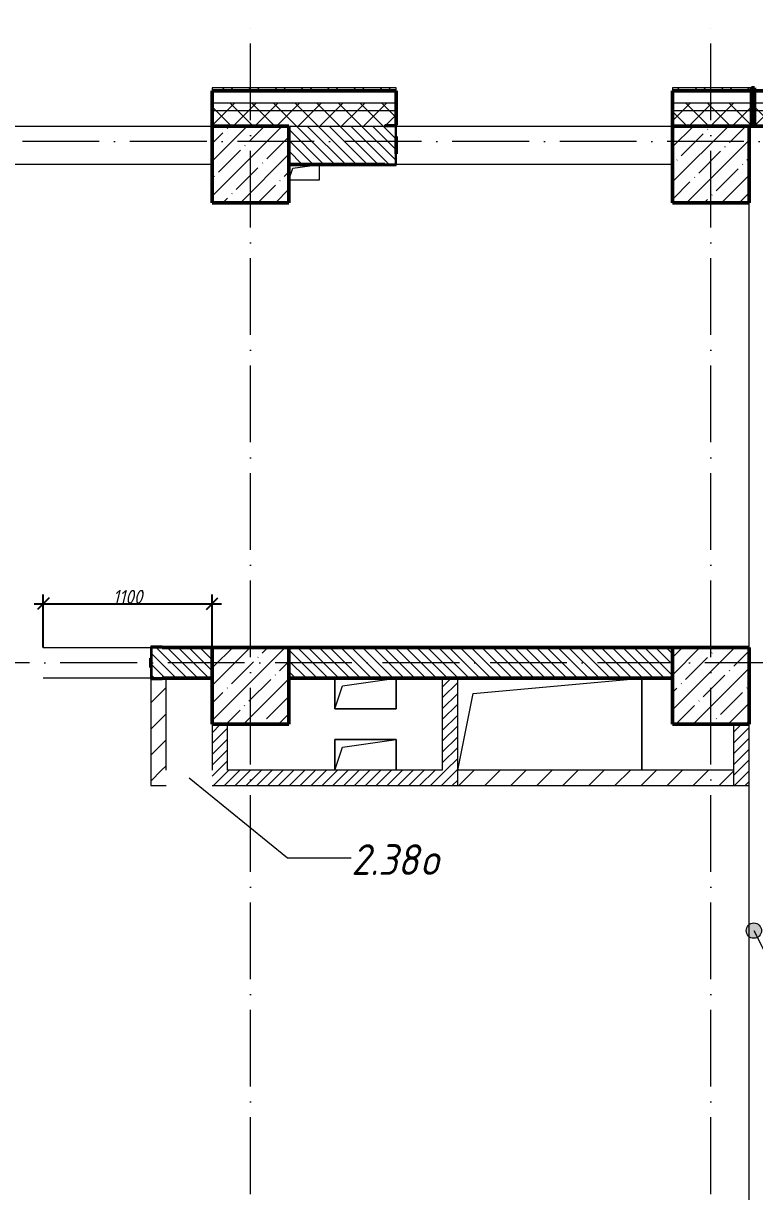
# Model space of a CAD drawing. Header units: millimetres. Extents: x -401725 to 250493, y 305116 to 802890.
# Drawn here: x 17911 to 22676, y 313077 to 320693 of the extents above; entities that cross this region are included whole.
import ezdxf

# ---------------------------------------------------------------- set-up
doc = ezdxf.new("R2010")
doc.units = ezdxf.units.MM
doc.linetypes.add('50_200_ШТРИХ_1Т_ш5_п1_п1_', pattern=[700, 500, -100, 0, -100])
for name, color, linetype, lineweight in [('A-____-____-DIMS', 7, 'Continuous', 9), ('A-FLOR-____-OTLN', 7, 'Continuous', 9), ('A-GENM-____-MCUT', 7, 'Continuous', 25), ('A-GENM-____-OTLN', 7, 'Continuous', 9), ('A-GENM-____-OTLN-1', 7, 'Continuous', 25), ('A-GLAZ-____-IDEN', 7, 'Continuous', 9), ('A-WALL-____-MCUT-2', 7, 'Continuous', 50), ('A-WALL-____-MCUT-3', 7, 'Continuous', 9), ('A-WALL-____-OTLN', 7, 'Continuous', 9), ('A-WALL-____-PATT-1', 7, 'Continuous', 9), ('A-WALL-FNSH-MCUT-1', 7, 'Continuous', 9), ('G-____-____-TEXT', 7, 'Continuous', 9), ('I-WALL-____-OTLN', 7, 'Continuous', 9), ('S-COLS-____-MCUT', 7, 'Continuous', 50), ('S-COLS-____-OTLN', 7, 'Continuous', 9), ('S-GRID-____-OTLN-1', 7, '50_200_ШТРИХ_1Т_ш5_п1_п1_', 9)]:
    doc.layers.add(name, color=color, linetype=linetype, lineweight=lineweight)
doc.styles.add('ISOCPEUR_I_7', font='isocpeui.ttf', dxfattribs={"width": 0.9, "height": 90})
doc.styles.add('ISOCPEUR_I_9', font='isocpeui.ttf', dxfattribs={"width": 0.9, "height": 250})
doc.dimstyles.new('ISO-1_8_0_9К_СРЕДНИЙ_Кладочные_2', dxfattribs={"dimscale": 304.8, "dimtxt": 89.638306, "dimasz": 0.246063, "dimexe": 0.19685, "dimexo": 0, "dimgap": 0, "dimtad": 1, "dimdec": 3, "dimrnd": 0.001, "dimdsep": 46, "dimtxsty": 'ISOCPEUR_I_7', "dimblk1": 'OBLIQUE', "dimblk2": 'OBLIQUE', "dimsah": 1, "dimcen": 0.09, "dimdle": 0.19685, "dimazin": 0, "dimtfac": 1, "dimtdec": 4, "dimtix": 1, "dimtmove": 1, "dimatfit": 3, "dimfxl": 1, "dimtvp": 1, "dimtolj": 1, "dimtzin": 0, "dimarcsym": 2})
pattern_1 = [(45, (-15659.08, 310542.9), (-70.71068, 70.71068), []), (135, (-15659.08, 310542.9), (-70.71068, -70.71068), [])]
pattern_2 = [(135, (-15659.08, 310542.9), (-35.35534, -35.35534), [])]
pattern_3 = [(45, (-15659.08, 310542.9), (-84.8528, 84.8528), [])]
pattern_4 = [(45, (-15659.08, 310542.9), (-35.35534, 35.35534), [])]

# ---------------------------------------------------------------- blocks, each defined once
blk = doc.blocks.new('BSC_Колонна _Прямоугольная - 500х500-V68-АР1_План отверстий 2 этажа в осях 1-64_А-ГГ')
at = {"layer": 'S-COLS-____-OTLN'}
h = blk.add_hatch(dxfattribs=at)
h.set_pattern_fill('FP_97', color=256, style=0, pattern_type=2)
h.set_pattern_definition([(45, (-38050, -5831.04), (-114.04925, 114.04925), []), (45, (-37935.95, -5831.04), (-114.04925, 114.04925), [201.613, -40.323, 3.353, -36.97])])
h.paths.add_polyline_path([(-250, -250), (250, -250), (250, 250), (-250, 250)], flags=0)
at = {"layer": 'S-COLS-____-MCUT'}
for p, q in [((250, 250), (-250, 250)), ((-250, 250), (-250, -250)), ((250, -250), (250, 250)), ((-250, -250), (250, -250))]:
    blk.add_line(p, q, dxfattribs=at)
blk = doc.blocks.new('BSC_Колонна _Прямоугольная - 500х500-V95-АР1_План отверстий 2 этажа в осях 1-64_А-ГГ')
at = {"layer": 'S-COLS-____-OTLN'}
h = blk.add_hatch(dxfattribs=at)
h.set_pattern_fill('FP_124', color=256, style=0, pattern_type=2)
h.set_pattern_definition([(45, (-35050, -5831.04), (-114.04925, 114.04925), []), (45, (-34935.95, -5831.04), (-114.04925, 114.04925), [201.613, -40.323, 3.353, -36.97])])
h.paths.add_polyline_path([(-250, -250), (250, -250), (250, 250), (-250, 250)], flags=0)
at = {"layer": 'S-COLS-____-MCUT'}
for p, q in [((250, 250), (-250, 250)), ((-250, 250), (-250, -250)), ((250, -250), (250, 250)), ((-250, -250), (250, -250))]:
    blk.add_line(p, q, dxfattribs=at)
blk = doc.blocks.new('BSC_Колонна _Прямоугольная - 500х500-V96-АР1_План отверстий 2 этажа в осях 1-64_А-ГГ')
at = {"layer": 'S-COLS-____-OTLN'}
h = blk.add_hatch(dxfattribs=at)
h.set_pattern_fill('FP_125', color=256, style=0, pattern_type=2)
h.set_pattern_definition([(45, (-38050, -9231.04), (-114.04925, 114.04925), []), (45, (-37935.95, -9231.04), (-114.04925, 114.04925), [201.613, -40.323, 3.353, -36.97])])
h.paths.add_polyline_path([(-250, -250), (250, -250), (250, 250), (-250, 250), (-250, 104.8)], flags=0)
at = {"layer": 'S-COLS-____-MCUT'}
for p, q in [((250, 250), (-250, 250)), ((-250, 250), (-250, -250)), ((250, -250), (250, 250)), ((-250, -250), (250, -250))]:
    blk.add_line(p, q, dxfattribs=at)
blk = doc.blocks.new('Фахверк_СКБ_Уголок - 250_2700-27497298-АР1_План отверстий 2 этажа в осях 1-64_А-ГГ')
at = {"layer": 'A-GENM-____-MCUT'}
for p, q in [((200, 181), (125, 181)), ((125, 181), (125, 106)), ((131, 106), (131, 175)), ((131, 175), (200, 175)), ((200, 175), (200, 181)), ((125, 106), (131, 106)), ((131, -6), (125, -6)), ((125, -6), (125, -81)), ((131, -75), (131, -6)), ((200, -75), (131, -75)), ((200, -81), (200, -75)), ((125, -81), (200, -81))]:
    blk.add_line(p, q, dxfattribs=at)
blk = doc.blocks.new('Фахверк_СКБ_Уголок - 200_3960-28268576-АР1_План отверстий 2 этажа в осях 1-64_А-ГГ')
at = {"layer": 'A-GENM-____-MCUT'}
for p, q in [((200, 156), (125, 156)), ((125, 156), (125, 81)), ((200, 150), (200, 156)), ((125, 81), (131, 81)), ((131, 81), (131, 150)), ((131, 150), (200, 150)), ((131, 19), (125, 19)), ((125, 19), (125, -56)), ((131, -50), (131, 19)), ((125, -56), (200, -56)), ((200, -50), (131, -50)), ((200, -56), (200, -50))]:
    blk.add_line(p, q, dxfattribs=at)
blk = doc.blocks.new('AR_Отверстие прямоугольное _в плите_ - AR_Отверстие прямоугольное _в плите_-30459223-АР1_План отверстий 2 этажа в осях 1-64_А-ГГ')
at = {"layer": 'A-GENM-____-OTLN'}
for p, q in [((-200, 100), (-200, -100)), ((-150, 50), (200, 100)), ((200, -100), (200, 100)), ((-200, -100), (-150, 50)), ((-200, -100), (200, -100))]:
    blk.add_line(p, q, dxfattribs=at)
blk = doc.blocks.new('AR_Отверстие прямоугольное _в плите_ - AR_Отверстие прямоугольное _в плите_-V166-АР1_План отверстий 2 этажа в осях 1-64_А-ГГ')
at = {"layer": 'A-GENM-____-OTLN'}
for p, q in [((-100, -50), (-75, 25)), ((-75, 25), (100, 50)), ((100, -50), (100, 50)), ((-100, -50), (100, -50))]:
    blk.add_line(p, q, dxfattribs=at)
blk = doc.blocks.new('AR_Отверстие прямоугольное _в плите_ - AR_Отверстие прямоугольное _в плите_-V179-АР1_План отверстий 2 этажа в осях 1-64_А-ГГ')
at = {"layer": 'A-GENM-____-OTLN'}
for p, q in [((200, 100), (-200, 100)), ((-200, 100), (-200, -100)), ((-150, 50), (200, 100)), ((200, -100), (200, 100)), ((-200, -100), (-150, 50))]:
    blk.add_line(p, q, dxfattribs=at)
blk = doc.blocks.new('AR_Отверстие прямоугольное _в плите_ - AR_Отверстие прямоугольное _в плите_-V192-АР1_План отверстий 2 этажа в осях 1-64_А-ГГ')
at = {"layer": 'A-GENM-____-OTLN'}
for p, q in [((-500, 200), (600, 300)), ((600, -300), (600, 300)), ((-600, -300), (-500, 200))]:
    blk.add_line(p, q, dxfattribs=at)
blk = doc.blocks.new('Стены 4 - Стены 4-31195499-АР1_План отверстий 2 этажа в осях 1-64_А-ГГ')
at = {"layer": 'A-WALL-____-MCUT-2'}
for p, q in [((-1798.5, 41030.2), (-1798.5, 41010.2)), ((-1548.5, 41030.2), (-1798.5, 41030.2)), ((-1798.5, 41010.2), (-1548.5, 41010.2)), ((-1548.5, 41010.2), (-1548.5, 41030.2))]:
    blk.add_line(p, q, dxfattribs=at)
blk = doc.blocks.new('_Oblique')
at = {"color": 0, "linetype": 'ByBlock', "lineweight": -2}
blk.add_line((-0.5, -0.5), (0.5, 0.5), dxfattribs=at)
blk = doc.blocks.new('*D9285')
at = {"layer": 'A-____-____-DIMS', "color": 0, "lineweight": -2, "transparency": 16777216}
for p, q in [((18040.9, 316623.9), (18040.9, 316970)), ((19140.9, 316623.9), (19140.9, 316970)), ((17980.9, 316910), (19200.9, 316910))]:
    blk.add_line(p, q, dxfattribs=at)
at = {"layer": 'Defpoints', "color": 0, "transparency": 16777216}
for p in [(19140.9, 316910), (18040.9, 316623.9), (19140.9, 316623.9)]:
    blk.add_point(p, dxfattribs=at)
at = {"layer": 'A-____-____-DIMS', "color": 0, "lineweight": -2, "transparency": 16777216, "xscale": 75, "yscale": 75, "zscale": 75, "rotation": 180}
blk.add_blockref('_Oblique', (18040.9, 316910), dxfattribs=at)
at = {"layer": 'A-____-____-DIMS', "color": 0, "lineweight": -2, "transparency": 16777216, "xscale": 75, "yscale": 75, "zscale": 75}
blk.add_blockref('_Oblique', (19140.9, 316910), dxfattribs=at)
at = {"layer": 'A-____-____-DIMS', "color": 0, "transparency": 16777216, "insert": (18590.9, 316955), "char_height": 90, "width": 463.361, "attachment_point": 5, "style": 'ISOCPEUR_I_7'}
blk.add_mtext('\\A1;1100', dxfattribs=at)

msp = doc.modelspace()

# ---------------------------------------------------------------- hatches: boundary and pattern name
at = {"layer": 'A-WALL-____-PATT-1'}
h = msp.add_hatch(dxfattribs=at)
h.set_pattern_fill('FP_3', color=256, style=0, pattern_type=2)
h.set_pattern_definition([(45, (-15659.08, 310542.9), (-85.5366, 85.5366), []), (45, (-15602.06, 310542.9), (-85.5366, 85.5366), [])])
h.paths.add_polyline_path([(22655.9187, 320253.9433), (22655.9187, 320273.9433), (22140.9187, 320273.9433), (22140.9187, 320253.9433)], flags=0)
h.paths.add_polyline_path([(20340.9187, 320253.9433), (20340.9187, 320273.9433), (19140.9187, 320273.9433), (19140.9187, 320253.9433), (19676.5149, 320253.9433)], flags=0)
h.paths.add_polyline_path([(11340.9187, 320253.9433), (11340.9187, 320273.9433), (8190.9187, 320273.9433), (8190.9187, 320253.9433), (9071.7291, 320253.9433)], flags=0)
h = msp.add_hatch(dxfattribs=at)
h.set_pattern_fill('FP_1', color=256, style=0, pattern_type=2)
h.set_pattern_definition(pattern_1)
h.paths.add_polyline_path([(58690.9187, 320123.9433), (58690.9187, 320173.9433), (52340.9187, 320173.9433), (52340.9187, 320123.9433), (58560.7292, 320123.9433)], flags=0)
h.paths.add_polyline_path([(49723.4078, 320123.9433), (50540.9187, 320123.9433), (50540.9187, 320173.9433), (49340.9187, 320173.9433), (49340.9187, 320123.9433)], flags=0)
h.paths.add_polyline_path([(47540.9187, 320123.9433), (47540.9187, 320173.9433), (46340.9187, 320173.9433), (46340.9187, 320123.9433), (47072.2113, 320123.9433)], flags=0)
h.paths.add_polyline_path([(44540.9187, 320123.9433), (44540.9187, 320173.9433), (43340.9187, 320173.9433), (43340.9187, 320123.9433), (44421.0149, 320123.9433)], flags=0)
h.paths.add_polyline_path([(41540.9187, 320123.9433), (41540.9187, 320173.9433), (40340.9187, 320173.9433), (40340.9187, 320123.9433), (40886.0863, 320123.9433)], flags=0)
h.paths.add_polyline_path([(37340.9187, 320123.9433), (38540.9187, 320123.9433), (38540.9187, 320173.9433), (37340.9187, 320173.9433)], flags=0)
h.paths.add_polyline_path([(34340.9187, 320123.9433), (35540.9187, 320123.9433), (35540.9187, 320173.9433), (34340.9187, 320173.9433)], flags=0)
h.paths.add_polyline_path([(32048.7649, 320123.9433), (32540.9187, 320123.9433), (32540.9187, 320173.9433), (31340.9187, 320173.9433), (31340.9187, 320123.9433)], flags=0)
h.paths.add_polyline_path([(29540.9187, 320123.9433), (29540.9187, 320173.9433), (28340.9187, 320173.9433), (28340.9187, 320123.9433), (28513.8363, 320123.9433)], flags=0)
h.paths.add_polyline_path([(26540.9187, 320123.9433), (26540.9187, 320173.9433), (25340.9187, 320173.9433), (25340.9187, 320123.9433), (25862.6399, 320123.9433)], flags=0)
h.paths.add_polyline_path([(22140.9187, 320123.9433), (23540.9187, 320123.9433), (23540.9187, 320173.9433), (22140.9187, 320173.9433)], flags=0)
h.paths.add_polyline_path([(20340.9187, 320123.9433), (20340.9187, 320173.9433), (19140.9187, 320173.9433), (19140.9187, 320123.9433), (19676.5149, 320123.9433)], flags=0)
h.paths.add_polyline_path([(11340.9187, 320123.9433), (11340.9187, 320173.9433), (8170.9187, 320173.9433), (8170.9187, 320123.9433), (9071.7291, 320123.9433)], flags=0)
h = msp.add_hatch(dxfattribs=at)
h.set_pattern_fill('FP_1', color=256, style=0, pattern_type=2)
h.set_pattern_definition(pattern_1)
h.paths.add_polyline_path([(58690.9187, 320023.9433), (58690.9187, 320123.9433), (52340.9187, 320123.9433), (52340.9187, 320029.9433), (52415.9187, 320029.9433), (52415.9187, 320023.9433), (58560.7292, 320023.9433)], flags=0)
h.paths.add_polyline_path([(49723.4078, 320023.9433), (50465.9187, 320023.9433), (50465.9187, 320029.9433), (50540.9187, 320029.9433), (50540.9187, 320123.9433), (49340.9187, 320123.9433), (49340.9187, 320029.9433), (49415.9187, 320029.9433), (49415.9187, 320023.9433)], flags=0)
h.paths.add_polyline_path([(47465.9187, 320023.9433), (47465.9187, 320029.9433), (47540.9187, 320029.9433), (47540.9187, 320123.9433), (46340.9187, 320123.9433), (46340.9187, 320029.9433), (46415.9187, 320029.9433), (46415.9187, 320023.9433), (47190.9187, 320023.9433)], flags=0)
h.paths.add_polyline_path([(43690.9187, 320023.9433), (44465.9187, 320023.9433), (44465.9187, 320029.9433), (44540.9187, 320029.9433), (44540.9187, 320123.9433), (43340.9187, 320123.9433), (43340.9187, 320029.9433), (43415.9187, 320029.9433), (43415.9187, 320023.9433), (43537.2827, 320023.9433)], flags=0)
h.paths.add_polyline_path([(40886.0863, 320023.9433), (41465.9187, 320023.9433), (41465.9187, 320029.9433), (41540.9187, 320029.9433), (41540.9187, 320123.9433), (40340.9187, 320123.9433), (40340.9187, 320029.9433), (40415.9187, 320029.9433), (40415.9187, 320023.9433)], flags=0)
h.paths.add_polyline_path([(38190.9187, 320023.9433), (38465.9187, 320023.9433), (38465.9187, 320029.9433), (38540.9187, 320029.9433), (38540.9187, 320123.9433), (37340.9187, 320123.9433), (37340.9187, 320029.9433), (37415.9187, 320029.9433), (37415.9187, 320023.9433), (37690.9187, 320023.9433)], flags=0)
h.paths.add_polyline_path([(35190.9187, 320023.9433), (35465.9187, 320023.9433), (35465.9187, 320029.9433), (35540.9187, 320029.9433), (35540.9187, 320123.9433), (34340.9187, 320123.9433), (34340.9187, 320029.9433), (34415.9187, 320029.9433), (34415.9187, 320023.9433), (34699.9613, 320023.9433)], flags=0)
h.paths.add_polyline_path([(32465.9187, 320023.9433), (32465.9187, 320029.9433), (32540.9187, 320029.9433), (32540.9187, 320123.9433), (31340.9187, 320123.9433), (31340.9187, 320029.9433), (31415.9187, 320029.9433), (31415.9187, 320023.9433), (32048.7649, 320023.9433)], flags=0)
h.paths.add_polyline_path([(29465.9187, 320023.9433), (29465.9187, 320029.9433), (29540.9187, 320029.9433), (29540.9187, 320123.9433), (28340.9187, 320123.9433), (28340.9187, 320029.9433), (28415.9187, 320029.9433), (28415.9187, 320023.9433), (29190.9187, 320023.9433)], flags=0)
h.paths.add_polyline_path([(25415.9187, 320023.9433), (26465.9187, 320023.9433), (26465.9187, 320029.9433), (26540.9187, 320029.9433), (26540.9187, 320123.9433), (25340.9187, 320123.9433), (25340.9187, 320029.9433), (25415.9187, 320029.9433)], flags=0)
h.paths.add_polyline_path([(23190.9187, 320023.9433), (23465.9187, 320023.9433), (23465.9187, 320029.9433), (23540.9187, 320029.9433), (23540.9187, 320123.9433), (22140.9187, 320123.9433), (22140.9187, 320023.9433), (22640.9187, 320023.9433)], flags=0)
h.paths.add_polyline_path([(19676.5149, 320023.9433), (20265.9187, 320023.9433), (20265.9187, 320029.9433), (20340.9187, 320029.9433), (20340.9187, 320123.9433), (19140.9187, 320123.9433), (19140.9187, 320023.9433), (19640.9187, 320023.9433)], flags=0)
h.paths.add_polyline_path([(11265.9187, 320023.9433), (11265.9187, 320029.9433), (11340.9187, 320029.9433), (11340.9187, 320123.9433), (8170.9187, 320123.9433), (8170.9187, 320023.9433), (10640.9187, 320023.9433)], flags=0)
h = msp.add_hatch(dxfattribs=at)
h.set_pattern_fill('FP_6', color=256, style=0, pattern_type=2)
h.set_pattern_definition(pattern_2)
h.paths.add_polyline_path([(19640.9187, 319773.9433), (20334.9187, 319773.9433), (20334.9187, 319842.9433), (20340.9187, 319842.9433), (20340.9187, 319954.9433), (20334.9187, 319954.9433), (20334.9187, 320023.9433), (19640.9187, 320023.9433)], flags=0)
h = msp.add_hatch(dxfattribs=at)
h.set_pattern_fill('FP_6', color=256, style=0, pattern_type=2)
h.set_pattern_definition(pattern_2)
h.paths.add_polyline_path([(18815.9187, 316423.9433), (19140.9187, 316423.9433), (19140.9187, 316623.9433), (18746.9187, 316623.9433), (18746.9187, 316554.9433), (18740.9187, 316554.9433), (18740.9187, 316492.9433), (18746.9187, 316492.9433), (18746.9187, 316423.9433)], flags=0)
h.paths.add_polyline_path([(16965.9187, 316423.9433), (17034.9187, 316423.9433), (17034.9187, 316492.9433), (17040.9187, 316492.9433), (17040.9187, 316554.9433), (17034.9187, 316554.9433), (17034.9187, 316623.9433), (15446.9187, 316623.9433), (15446.9187, 316554.9433), (15440.9187, 316554.9433), (15440.9187, 316492.9433), (15446.9187, 316492.9433), (15446.9187, 316423.9433), (16141.5863, 316423.9433)], flags=0)
h.paths.add_polyline_path([(14446.9187, 316423.9433), (14734.9187, 316423.9433), (14734.9187, 316492.9433), (14740.9187, 316492.9433), (14740.9187, 316554.9433), (14734.9187, 316554.9433), (14734.9187, 316623.9433), (14446.9187, 316623.9433), (14446.9187, 316554.9433), (14440.9187, 316554.9433), (14440.9187, 316492.9433), (14446.9187, 316492.9433), (14446.9187, 316427.9433)], flags=0)
h.paths.add_polyline_path([(13640.9187, 316423.9433), (13734.9187, 316423.9433), (13734.9187, 316492.9433), (13740.9187, 316492.9433), (13740.9187, 316554.9433), (13734.9187, 316554.9433), (13734.9187, 316623.9433), (13640.9187, 316623.9433), (13640.9187, 316517.9433)], flags=0)
h = msp.add_hatch(dxfattribs=at)
h.set_pattern_fill('FP_6', color=256, style=0, pattern_type=2)
h.set_pattern_definition(pattern_2)
h.paths.add_polyline_path([(22140.9187, 316423.9433), (22140.9187, 316623.9433), (19640.9187, 316623.9433), (19640.9187, 316423.9433), (19676.5149, 316423.9433)], flags=0)
h = msp.add_hatch(dxfattribs=at)
h.set_pattern_fill('FP_4', color=256, style=0, pattern_type=2)
h.set_pattern_definition(pattern_3)
h.paths.add_polyline_path([(18840.9187, 315823.9433), (18840.9187, 316423.9433), (18815.9187, 316423.9433), (18815.9187, 316417.9433), (18740.9187, 316417.9433), (18740.9187, 315823.9433), (18815.9187, 315823.9433)], flags=0)
h = msp.add_hatch(dxfattribs=at)
h.set_pattern_fill('FP_5', color=256, style=0, pattern_type=2)
h.set_pattern_definition(pattern_4)
h.paths.add_polyline_path([(20740.9187, 315823.9433), (20740.9187, 316423.9433), (20640.9187, 316423.9433), (20640.9187, 315823.9433)], flags=0)
h = msp.add_hatch(dxfattribs=at)
h.set_pattern_fill('FP_5', color=256, style=0, pattern_type=2)
h.set_pattern_definition(pattern_4)
h.paths.add_polyline_path([(19240.9187, 315723.9433), (19240.9187, 316123.9433), (19140.9187, 316123.9433), (19140.9187, 315723.9433)], flags=0)
h = msp.add_hatch(dxfattribs=at)
h.set_pattern_fill('FP_5', color=256, style=0, pattern_type=2)
h.set_pattern_definition(pattern_4)
h.paths.add_polyline_path([(22640.9187, 315723.9433), (22640.9187, 316123.9433), (22540.9187, 316123.9433), (22540.9187, 315723.9433)], flags=0)
h = msp.add_hatch(dxfattribs=at)
h.set_pattern_fill('FP_4', color=256, style=0, pattern_type=2)
h.set_pattern_definition(pattern_3)
h.paths.add_polyline_path([(18740.9187, 315723.9433), (18840.9187, 315723.9433), (18840.9187, 315823.9433), (18740.9187, 315823.9433)], flags=0)
h = msp.add_hatch(dxfattribs=at)
h.set_pattern_fill('FP_5', color=256, style=0, pattern_type=2)
h.set_pattern_definition(pattern_4)
h.paths.add_polyline_path([(20740.9187, 315723.9433), (20740.9187, 315823.9433), (19240.9187, 315823.9433), (19240.9187, 315723.9433), (19676.5149, 315723.9433)], flags=0)
h = msp.add_hatch(dxfattribs=at)
h.set_pattern_fill('FP_4', color=256, style=0, pattern_type=2)
h.set_pattern_definition(pattern_3)
h.paths.add_polyline_path([(22540.9187, 315723.9433), (22540.9187, 315823.9433), (20740.9187, 315823.9433), (20740.9187, 315723.9433)], flags=0)
at = {"layer": 'G-____-____-TEXT'}
h = msp.add_hatch(color=256, dxfattribs=at)
edge = h.paths.add_edge_path(flags=0)
edge.add_arc((22670.9132, 314778.3076), 50, 0, 360)
at = {"layer": 'S-COLS-____-OTLN'}
h = msp.add_hatch(dxfattribs=at)
h.set_pattern_fill('FP_25', color=256, style=0, pattern_type=2)
h.set_pattern_definition([(45, (-15659.08, 310542.9), (-114.04925, 114.04925), []), (45, (-15545.03, 310542.9), (-114.04925, 114.04925), [201.612, -40.322, 3.353, -36.97])])
h.paths.add_polyline_path([(19140.9187, 319523.9433), (19640.9187, 319523.9433), (19640.9187, 320023.9433), (19140.9187, 320023.9433)], flags=0)

# ---------------------------------------------------------------- linework, layer by layer
at = {"layer": 'A-FLOR-____-OTLN'}
for p, q in [((22640.9187, 316623.9433), (22640.9187, 319523.9433)), ((19940.9187, 316223.9433), (19940.9187, 316423.9433)), ((20340.9187, 316423.9433), (20340.9187, 316223.9433)), ((21940.9187, 316423.9433), (21940.9187, 315823.9433)), ((20340.9187, 316223.9433), (19940.9187, 316223.9433)), ((19940.9187, 316023.9433), (20340.9187, 316023.9433)), ((19940.9187, 315823.9433), (19940.9187, 316023.9433)), ((20340.9187, 316023.9433), (20340.9187, 315823.9433)), ((22640.9187, 309123.9433), (22640.9187, 315723.9433))]:
    msp.add_line(p, q, dxfattribs=at)
at = {"layer": 'A-GLAZ-____-IDEN'}
for p, q in [((18990.9187, 315773.9433), (19632.0998, 315254.0174)), ((19632.0998, 315254.0174), (20046.931, 315254.0174))]:
    msp.add_line(p, q, dxfattribs=at)
at = {"layer": 'A-WALL-____-MCUT-2'}
for p, q in [((20340.9187, 320253.9433), (19140.9187, 320253.9433)), ((19140.9187, 320253.9433), (19140.9187, 320023.9433)), ((20340.9187, 320029.9433), (20340.9187, 320253.9433)), ((23540.9187, 320253.9433), (22140.9187, 320253.9433)), ((22140.9187, 320253.9433), (22140.9187, 320023.9433)), ((19140.9187, 320023.9433), (19640.9187, 320023.9433)), ((19640.9187, 320023.9433), (19640.9187, 319773.9433)), ((22640.9187, 320023.9433), (23190.9187, 320023.9433)), ((20340.9187, 319842.9433), (20340.9187, 319954.9433)), ((19640.9187, 319773.9433), (20265.9187, 319773.9433)), ((19140.9187, 316623.9433), (18815.9187, 316623.9433)), ((22140.9187, 316623.9433), (19640.9187, 316623.9433)), ((18740.9187, 316554.9433), (18740.9187, 316492.9433)), ((18815.9187, 316423.9433), (19140.9187, 316423.9433)), ((19640.9187, 316423.9433), (22140.9187, 316423.9433))]:
    msp.add_line(p, q, dxfattribs=at)
at = {"layer": 'A-WALL-____-MCUT-3'}
for p, q in [((20340.9187, 320173.9433), (19140.9187, 320173.9433)), ((23540.9187, 320173.9433), (22140.9187, 320173.9433)), ((20340.9187, 320123.9433), (19140.9187, 320123.9433)), ((23540.9187, 320123.9433), (22140.9187, 320123.9433)), ((19640.9187, 320023.9433), (20265.9187, 320023.9433))]:
    msp.add_line(p, q, dxfattribs=at)
at = {"layer": 'A-WALL-____-OTLN'}
for p, q in [((13640.9187, 320023.9433), (19140.9187, 320023.9433)), ((20340.9187, 320023.9433), (22140.9187, 320023.9433)), ((22140.9187, 320023.9433), (22140.9187, 320023.9433)), ((19140.9187, 319773.9433), (13640.9187, 319773.9433)), ((22140.9187, 319773.9433), (20340.9187, 319773.9433))]:
    msp.add_line(p, q, dxfattribs=at)
at = {"layer": 'A-WALL-FNSH-MCUT-1'}
for p, q in [((20340.9187, 320273.9433), (19140.9187, 320273.9433)), ((19140.9187, 320273.9433), (19140.9187, 320253.9433)), ((20340.9187, 320253.9433), (20340.9187, 320273.9433)), ((20340.9187, 320253.9433), (20340.9187, 320253.9433)), ((22655.9187, 320273.9433), (22140.9187, 320273.9433)), ((22140.9187, 320273.9433), (22140.9187, 320253.9433)), ((22655.9187, 320253.9433), (22655.9187, 320273.9433)), ((18740.9187, 316417.9433), (18740.9187, 315723.9433)), ((18840.9187, 315823.9433), (18840.9187, 316423.9433)), ((20640.9187, 316423.9433), (20640.9187, 315823.9433)), ((20740.9187, 315723.9433), (20740.9187, 316423.9433)), ((19140.9187, 316123.9433), (19140.9187, 315823.9433)), ((19240.9187, 315823.9433), (19240.9187, 316123.9433)), ((22540.9187, 315723.9433), (22540.9187, 316123.9433)), ((22640.9187, 315723.9433), (22640.9187, 316123.9433)), ((20640.9187, 315823.9433), (19240.9187, 315823.9433)), ((22540.9187, 315823.9433), (20740.9187, 315823.9433)), ((18740.9187, 315723.9433), (18840.9187, 315723.9433)), ((19140.9187, 315723.9433), (22640.9187, 315723.9433))]:
    msp.add_line(p, q, dxfattribs=at)
at = {"layer": 'G-____-____-TEXT'}
msp.add_line((22670.9132, 314778.3076), (23177.9697, 313770.9241), dxfattribs=at)
msp.add_circle((22670.9132, 314778.3076), 50, dxfattribs=at)
at = {"layer": 'I-WALL-____-OTLN'}
for p, q in [((18040.9187, 316623.9433), (18740.9187, 316623.9433)), ((18740.9187, 316423.9433), (18040.9187, 316423.9433))]:
    msp.add_line(p, q, dxfattribs=at)
at = {"layer": 'S-COLS-____-MCUT'}
for p, q in [((19640.9187, 320023.9433), (19140.9187, 320023.9433)), ((19140.9187, 320023.9433), (19140.9187, 319523.9433)), ((19640.9187, 319523.9433), (19640.9187, 320023.9433)), ((19140.9187, 319523.9433), (19640.9187, 319523.9433))]:
    msp.add_line(p, q, dxfattribs=at)
at = {"layer": 'S-GRID-____-OTLN-1'}
for p, q in [((19390.9187, 306060.2949), (19390.9187, 320693.4406)), ((22390.9187, 306060.2949), (22390.9187, 320693.4406)), ((88415.3253, 319923.9433), (-20104.6453, 319923.9433)), ((74659.706, 316523.9433), (-20327.8515, 316523.9433))]:
    msp.add_line(p, q, dxfattribs=at)

# ---------------------------------------------------------------- block references
at = {"layer": 'A-GENM-____-OTLN'}
for name, p in [('AR_Отверстие прямоугольное _в плите_ - AR_Отверстие прямоугольное _в плите_-V166-АР1_План отверстий 2 этажа в осях 1-64_А-ГГ', (19740.9187, 319723.9433)), ('AR_Отверстие прямоугольное _в плите_ - AR_Отверстие прямоугольное _в плите_-30459223-АР1_План отверстий 2 этажа в осях 1-64_А-ГГ', (20140.9187, 316323.9433)), ('AR_Отверстие прямоугольное _в плите_ - AR_Отверстие прямоугольное _в плите_-V192-АР1_План отверстий 2 этажа в осях 1-64_А-ГГ', (21340.9187, 316123.9433)), ('AR_Отверстие прямоугольное _в плите_ - AR_Отверстие прямоугольное _в плите_-V179-АР1_План отверстий 2 этажа в осях 1-64_А-ГГ', (20140.9187, 315923.9433))]:
    msp.add_blockref(name, p, dxfattribs=at)
at = {"layer": 'A-GENM-____-OTLN-1', "rotation": 180}
msp.add_blockref('Фахверк_СКБ_Уголок - 250_2700-27497298-АР1_План отверстий 2 этажа в осях 1-64_А-ГГ', (20465.9187, 319948.9433), dxfattribs=at)
at = {"layer": 'A-GENM-____-OTLN-1'}
msp.add_blockref('Фахверк_СКБ_Уголок - 200_3960-28268576-АР1_План отверстий 2 этажа в осях 1-64_А-ГГ', (18615.9187, 316473.9433), dxfattribs=at)
at = {"layer": 'A-WALL-____-OTLN', "rotation": 89.9999999999999}
msp.add_blockref('Стены 4 - Стены 4-31195499-АР1_План отверстий 2 этажа в осях 1-64_А-ГГ', (63686.1607, 321822.455), dxfattribs=at)
at = {"layer": 'S-COLS-____-OTLN'}
for name, p in [('BSC_Колонна _Прямоугольная - 500х500-V96-АР1_План отверстий 2 этажа в осях 1-64_А-ГГ', (22390.9187, 319773.9433)), ('BSC_Колонна _Прямоугольная - 500х500-V95-АР1_План отверстий 2 этажа в осях 1-64_А-ГГ', (19390.9187, 316373.9433)), ('BSC_Колонна _Прямоугольная - 500х500-V68-АР1_План отверстий 2 этажа в осях 1-64_А-ГГ', (22390.9187, 316373.9433))]:
    msp.add_blockref(name, p, dxfattribs=at)

# ---------------------------------------------------------------- texts
at = {"layer": 'A-GLAZ-____-IDEN', "char_height": 200, "attachment_point": 1, "style": 'ISOCPEUR_I_9'}
for s, insert, width in [('2.38', (20046.931, 315341.632), 548.35425), ('\\fISOCPEUR|b0|i1|c204|p34|;\\W.9;о', (20499.3685, 315341.632), 158.734125)]:
    msp.add_mtext(s, dxfattribs=dict(at, insert=insert, width=width))

# ---------------------------------------------------------------- dimensions: what is measured, and where the dimension line sits
at = {"layer": 'A-____-____-DIMS'}
dim = msp.add_linear_dim(base=(19140.9187, 316909.9583), p1=(18040.9187, 316623.9433), p2=(19140.9187, 316623.9433), dimstyle='ISO-1_8_0_9К_СРЕДНИЙ_Кладочные_2', override={"dimpost": '<>', "dimfxl": 1100}, dxfattribs=at)
dim.commit()
dim.dimension.update_dxf_attribs({"geometry": '*D9285', "text_midpoint": (18590.9187, 316954.9583)})

doc.saveas('drawing.dxf')
